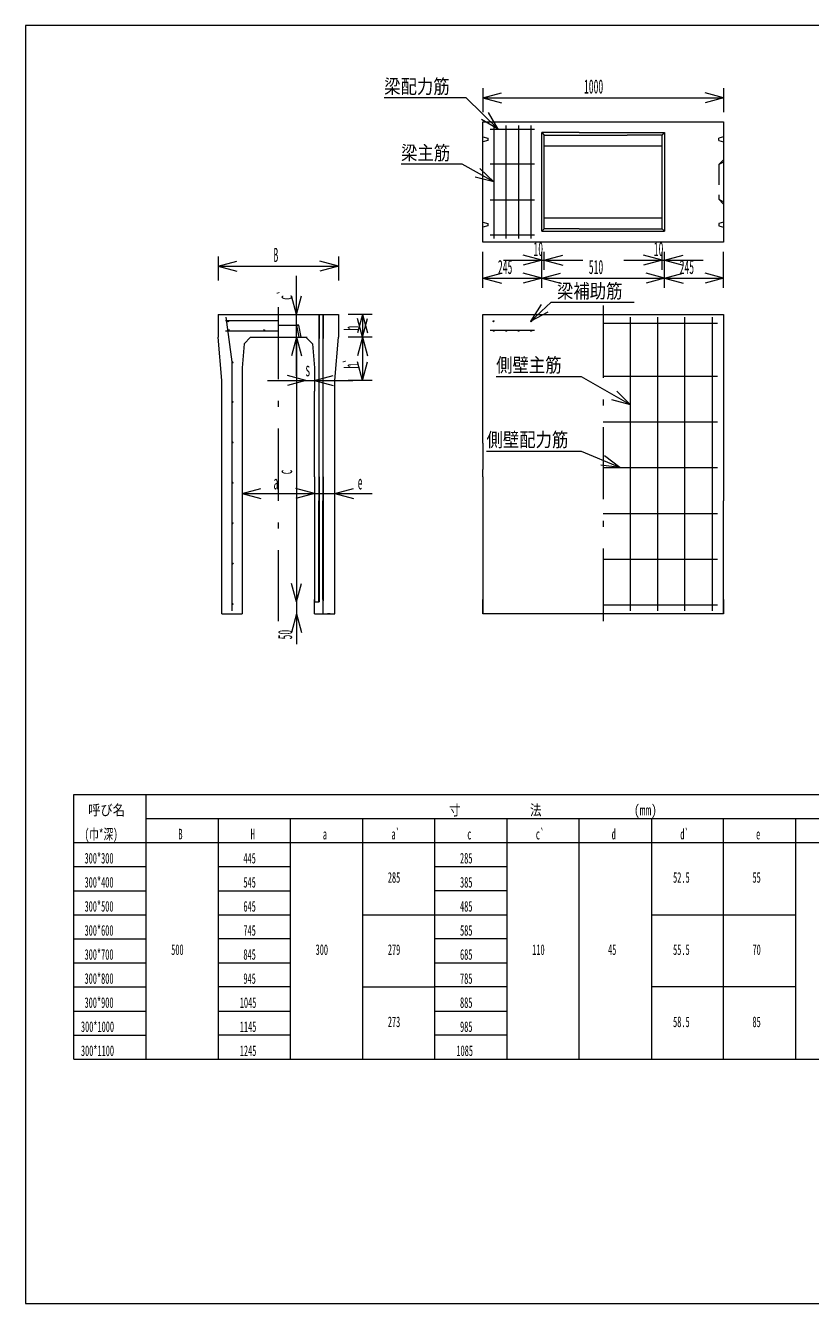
# Model space of a CAD drawing. Units: millimetres, scale not verified. Extents: x 255 to 7715, y 190 to 5500.
# Drawn here: x 255 to 3516, y 190 to 5500 of the extents above; entities that cross this region are included whole.
import ezdxf
from ezdxf.enums import TextEntityAlignment as Align

# ---------------------------------------------------------------- set-up
doc = ezdxf.new("R2010")
doc.units = ezdxf.units.MM
doc.header["$LTSCALE"] = 10
doc.linetypes.add('USER1', pattern=[50.5, 30, -9, 2.5, -9])
doc.linetypes.add('USER2', pattern=[12.6, 8.4, -4.2])
for name, color, linetype, lineweight in [('1', 7, 'Continuous', 18), ('10', 3, 'Continuous', 18), ('17', 7, 'Continuous', 18), ('18', 7, 'Continuous', 18), ('6', 7, 'Continuous', 18), ('7', 4, 'Continuous', 18)]:
    doc.layers.add(name, color=color, linetype=linetype, lineweight=lineweight)
doc.styles.add('ＭＳ ゴシック', font='')
doc.styles.get('ＭＳ ゴシック').set_extended_font_data('MS Gothic')

msp = doc.modelspace()

# ---------------------------------------------------------------- linework, layer by layer
at = {"layer": '1'}
for p, q in [((255, 5500), (255, 190)), ((7715, 5500), (255, 5500)), ((2155, 5240), (2155, 5140)), ((2155, 5200), (2232.27, 5220.71)), ((3155, 5200), (3077.73, 5220.71)), ((3155, 5240), (3155, 5140)), ((2155, 5200), (3155, 5200)), ((2155, 5200), (2232.27, 5179.29)), ((3155, 5200), (3077.73, 5179.29)), ((2155, 4600), (2155, 5100)), ((2155, 5100), (2300, 5100)), ((2300, 5100), (2555, 5100)), ((2555, 5100), (2755, 5100)), ((2755, 5100), (3010, 5100)), ((3010, 5100), (3155, 5100)), ((3155, 5100), (3155, 4600)), ((2400, 5055), (2410, 5045)), ((2555, 5055), (2400, 5055)), ((2400, 4645), (2400, 5055)), ((2410, 4655), (2410, 5045)), ((2410, 5045), (2555, 5045)), ((2555, 5055), (2755, 5055)), ((2555, 5045), (2755, 5045)), ((2755, 5055), (2910, 5055)), ((2900, 5045), (2755, 5045)), ((2900, 5045), (2910, 5055)), ((2900, 4655), (2900, 5045)), ((2910, 5055), (2910, 4645)), ((2155, 5037.5), (2175, 5032.5)), ((2175, 5022.5), (2155, 5017.5)), ((2175, 5032.5), (2175, 5022.5)), ((2410, 5000), (2555, 5000)), ((2555, 5000), (2755, 5000)), ((2755, 5000), (2900, 5000)), ((3155, 5037.5), (3135, 5032.5)), ((3135, 5022.5), (3135, 5032.5)), ((3135, 5022.5), (3155, 5017.5)), ((2155, 4682.5), (2175, 4677.5)), ((2175, 4677.5), (2175, 4667.5)), ((2555, 4700), (2410, 4700)), ((2755, 4700), (2555, 4700)), ((2900, 4700), (2755, 4700)), ((3155, 4682.5), (3135, 4677.5)), ((3135, 4677.5), (3135, 4667.5)), ((2175, 4667.5), (2155, 4662.5)), ((2410, 4655), (2400, 4645)), ((2400, 4645), (2555, 4645)), ((2555, 4655), (2410, 4655)), ((2555, 4655), (2755, 4655)), ((2555, 4645), (2755, 4645)), ((2755, 4655), (2900, 4655)), ((2755, 4645), (2910, 4645)), ((2910, 4645), (2900, 4655)), ((3135, 4667.5), (3155, 4662.5)), ((2300, 4600), (2155, 4600)), ((2555, 4600), (2300, 4600)), ((2755, 4600), (2555, 4600)), ((3010, 4600), (2755, 4600)), ((3155, 4600), (3010, 4600)), ((1055, 4540), (1055, 4440)), ((1055, 4500), (1132.27, 4520.71)), ((1555, 4500), (1477.73, 4520.71)), ((1555, 4540), (1555, 4440)), ((2155, 4410), (2155, 4560)), ((2240, 4525), (2570, 4525)), ((2400, 4525), (2322.73, 4545.71)), ((2400, 4525), (2322.73, 4504.29)), ((2400, 4410), (2400, 4560)), ((2400, 4410), (2400, 4560)), ((2400, 4485), (2400, 4560)), ((2410, 4485), (2410, 4560)), ((2410, 4525), (2487.27, 4545.71)), ((2410, 4525), (2487.27, 4504.29)), ((2740, 4525), (3070, 4525)), ((2900, 4525), (2822.73, 4545.71)), ((2900, 4525), (2822.73, 4504.29)), ((2900, 4485), (2900, 4560)), ((2910, 4410), (2910, 4560)), ((2910, 4410), (2910, 4560)), ((2910, 4485), (2910, 4560)), ((2910, 4525), (2987.27, 4545.71)), ((2910, 4525), (2987.27, 4504.29)), ((3155, 4410), (3155, 4560)), ((1055, 4500), (1555, 4500)), ((1055, 4500), (1132.27, 4479.29)), ((1555, 4500), (1477.73, 4479.29)), ((2155, 4450), (2232.27, 4470.71)), ((2400, 4450), (2322.73, 4470.71)), ((2400, 4450), (2477.27, 4470.71)), ((2910, 4450), (2832.73, 4470.71)), ((2910, 4450), (2987.27, 4470.71)), ((3155, 4450), (3077.73, 4470.71)), ((1380, 4045), (1380, 4460)), ((2155, 4450), (2400, 4450)), ((2155, 4450), (2232.27, 4429.29)), ((2400, 4450), (2322.73, 4429.29)), ((2400, 4450), (2910, 4450)), ((2400, 4450), (2477.27, 4429.29)), ((2910, 4450), (2832.73, 4429.29)), ((2910, 4450), (3155, 4450)), ((2910, 4450), (2987.27, 4429.29)), ((3155, 4450), (3077.73, 4429.29)), ((1380, 4300), (1359.29, 4377.27)), ((1380, 4300), (1400.71, 4377.27)), ((2355.5, 4273), (2438.68, 4350)), ((2355.5, 4273), (2398.14, 4340.69)), ((2355.5, 4273), (2426.27, 4310.3)), ((2438.68, 4350), (2782.8, 4350)), ((1055, 4300), (1555, 4300)), ((1055, 4300), (1055, 4205)), ((1305, 4273), (1085, 4273)), ((1305, 4255), (1380, 4255)), ((1380, 4253), (1305, 4253)), ((1390, 4255), (1380, 4255)), ((1380, 4253), (1390, 4255)), ((1380, 4253), (1390, 4205)), ((1400, 4205), (1390, 4255)), ((1473, 4300), (1473, 4200)), ((1475, 4300), (1475, 4200)), ((1490, 4300), (1490, 4200)), ((1492, 4300), (1492, 4200)), ((1555, 4300), (1555, 4205)), ((1695, 4300), (1595, 4300)), ((1655, 4300), (1634.29, 4222.73)), ((1655, 4205), (1634.29, 4282.27)), ((1655, 4300), (1655, 4205)), ((1655, 4300), (1675.71, 4222.73)), ((1655, 4205), (1675.71, 4282.27)), ((2155, 3765), (2155, 4300)), ((2155, 4300), (2555, 4300)), ((2555, 4300), (2755, 4300)), ((2755, 4300), (3155, 4300)), ((3155, 4300), (3155, 3765)), ((1070, 4025), (1055, 4205)), ((1190, 4205), (1163, 4178)), ((1190, 4205), (1425, 4205)), ((1380, 4205), (1359.29, 4127.73)), ((1380, 4205), (1359.29, 4127.73)), ((1380, 4205), (1380, 3105)), ((1380, 4205), (1400.71, 4127.73)), ((1380, 4205), (1400.71, 4127.73)), ((1420, 4205), (1447, 4178)), ((1473, 4200), (1473, 3625)), ((1475, 3625), (1475, 4200)), ((1490, 4200), (1490, 3625)), ((1492, 3625), (1492, 4200)), ((1540, 4025), (1555, 4205)), ((1695, 4205), (1595, 4205)), ((1695, 4205), (1595, 4205)), ((1655, 4205), (1634.29, 4127.73)), ((1655, 4205), (1655, 4025)), ((1655, 4205), (1675.71, 4127.73)), ((1163, 4178), (1155, 4078)), ((1447, 4178), (1455, 4078)), ((1655, 4025), (1634.29, 4102.27)), ((1655, 4025), (1675.71, 4102.27)), ((1155, 4078), (1155, 3981)), ((1420, 4025), (1342.73, 4045.71)), ((1455, 4078), (1455, 3981)), ((1455, 4025), (1532.27, 4045.71)), ((1070, 3055), (1070, 4025)), ((1260, 4025), (1615, 4025)), ((1420, 4025), (1342.73, 4004.29)), ((1455, 4025), (1532.27, 4004.29)), ((1540, 3055), (1540, 4025)), ((1695, 4025), (1595, 4025)), ((1155, 3981), (1155, 3625)), ((1455, 3625), (1455, 3981)), ((2155, 3765), (2155, 3655)), ((3155, 3765), (3155, 3655)), ((1155, 3625), (1155, 3525)), ((1455, 3625), (1455, 3525)), ((1473, 3625), (1473, 3525)), ((1475, 3625), (1475, 3525)), ((1490, 3625), (1490, 3525)), ((1492, 3625), (1492, 3525)), ((2155, 3625), (2155, 3655)), ((2155, 3625), (2155, 3525)), ((3155, 3655), (3155, 3625)), ((3155, 3625), (3155, 3525)), ((1155, 3555), (1232.27, 3575.71)), ((1455, 3555), (1377.73, 3575.71)), ((1455, 3555), (1377.73, 3575.71)), ((1540, 3555), (1617.27, 3575.71)), ((1155, 3555), (1455, 3555)), ((1155, 3555), (1232.27, 3534.29)), ((1155, 3525), (1155, 3055)), ((1295, 3555), (1695, 3555)), ((1455, 3555), (1377.73, 3534.29)), ((1455, 3555), (1377.73, 3534.29)), ((1455, 3525), (1455, 3111.3)), ((1473, 3105), (1473, 3525)), ((1475, 3525), (1475, 3105)), ((1490, 3115), (1490, 3525)), ((1492, 3525), (1492, 3109.56)), ((1540, 3555), (1617.27, 3534.29)), ((2155, 3525), (2155, 3055)), ((3155, 3055), (3155, 3525)), ((1380, 3265), (1380, 2929.21)), ((1380, 3105), (1359.29, 3182.27)), ((1380, 3105), (1359.29, 3182.27)), ((1380, 3105), (1400.71, 3182.27)), ((1380, 3105), (1400.71, 3182.27)), ((1155, 3115), (1155, 3055)), ((1155, 3115), (1155, 3055)), ((1455, 3055), (1455, 3115)), ((1455, 3115), (1455, 3105)), ((1455, 3105), (1475, 3105)), ((1473, 3115), (1473, 3105)), ((1475, 3105), (1475, 3115)), ((1475, 3115), (1475, 3105)), ((1490, 3115), (1490, 3055)), ((1490, 3115), (1490, 3104.34)), ((1492, 3055), (1492, 3115)), ((1492, 3115), (1492, 3109.56)), ((2155, 3055), (2155, 3115)), ((2155, 3115), (2155, 3055)), ((3155, 3115), (3155, 3055)), ((3155, 3115), (3155, 3055)), ((1070, 3055), (1155, 3055)), ((1090, 3055), (1100, 3055)), ((1100, 3055), (1155, 3055)), ((1380, 3055), (1359.29, 2977.73)), ((1380, 3055), (1400.71, 2977.73)), ((1455, 3055), (1510, 3055)), ((1455, 3055), (1540, 3055)), ((1520, 3055), (1510, 3055)), ((2555, 3055), (2155, 3055)), ((2755, 3055), (2555, 3055)), ((3155, 3055), (2755, 3055)), ((455, 2305), (5855, 2305)), ((455, 2305), (5855, 2305)), ((455, 1205), (455, 2305)), ((455, 1205), (455, 2305)), ((755, 2305), (755, 1205)), ((755, 2305), (755, 1205)), ((755, 2205), (4355, 2205)), ((1055, 2205), (1055, 1205)), ((1355, 1205), (1355, 2205)), ((1655, 2205), (1655, 1205)), ((1955, 1205), (1955, 2205)), ((2255, 2205), (2255, 1205)), ((2555, 1205), (2555, 2205)), ((2855, 2205), (2855, 1205)), ((3155, 1205), (3155, 2205)), ((3455, 1205), (3455, 2205)), ((455, 2105), (5855, 2105)), ((455, 2105), (5855, 2105)), ((455, 2005), (755, 2005)), ((1055, 2005), (1355, 2005)), ((1955, 2005), (2255, 2005)), ((455, 1905), (755, 1905)), ((1055, 1905), (1355, 1905)), ((2255, 1905), (1955, 1905)), ((455, 1805), (755, 1805)), ((1055, 1805), (1355, 1805)), ((1655, 1805), (1955, 1805)), ((1955, 1805), (2255, 1805)), ((2855, 1805), (3455, 1805)), ((455, 1705), (755, 1705)), ((1355, 1705), (1055, 1705)), ((2255, 1705), (1955, 1705)), ((455, 1605), (755, 1605)), ((1055, 1605), (1355, 1605)), ((1955, 1605), (2255, 1605)), ((455, 1505), (755, 1505)), ((1355, 1505), (1055, 1505)), ((1655, 1505), (1955, 1505)), ((2255, 1505), (1955, 1505)), ((3455, 1505), (2855, 1505)), ((455, 1405), (755, 1405)), ((1055, 1405), (1355, 1405)), ((1955, 1405), (2255, 1405)), ((455, 1305), (755, 1305)), ((1355, 1305), (1055, 1305)), ((2255, 1305), (1955, 1305)), ((455, 1205), (5855, 1205)), ((255, 190), (7715, 190))]:
    msp.add_line(p, q, dxfattribs=at)
at = {"layer": '1', "linetype": 'USER2'}
for p, q in [((3155, 4942), (3135, 4922)), ((3155, 4932), (3135, 4922)), ((3135, 4922), (3135, 4778)), ((3135, 4778), (3155, 4768)), ((3135, 4778), (3155, 4758))]:
    msp.add_line(p, q, dxfattribs=at)
at = {"layer": '1', "linetype": 'USER1'}
for p, q in [((1305, 4330), (1305, 3091.69)), ((2655, 4336.6), (2655, 3525)), ((2655, 4336.6), (2655, 3025)), ((1305, 3115), (1305, 3025)), ((2655, 3115), (2655, 3025))]:
    msp.add_line(p, q, dxfattribs=at)
at = {"layer": '1'}
for centre in [(2199.5, 4271), (2355.5, 4271)]:
    msp.add_circle(centre, 2, dxfattribs=at)
at = {"layer": '10'}
for p, q in [((2200, 5085), (2200, 4615)), ((2252, 4615), (2252, 5085)), ((2303, 5085), (2303, 4615)), ((2355, 4615), (2355, 5085)), ((2069.3, 4924), (1815, 4924)), ((2200, 4850), (2069.3, 4924)), ((2200, 4850), (2142.96, 4906.09)), ((2200, 4850), (2122.55, 4870.05)), ((1085, 4232), (1305, 4232))]:
    msp.add_line(p, q, dxfattribs=at)
for centre in [(2200, 4232), (2252, 4232), (2303, 4232), (2355, 4232)]:
    msp.add_circle(centre, 2, dxfattribs=at)
at = {"layer": '17'}
for p, q in [((2655, 4263), (3130, 4263)), ((2655, 4043), (3130, 4043)), ((2655, 3853), (3130, 3853)), ((2565, 3730), (2170, 3730)), ((2723.7, 3663), (2565, 3730)), ((2723.7, 3663), (2644.46, 3673.98)), ((2723.7, 3663), (2660.56, 3712.13)), ((2655, 3663), (3130, 3663)), ((2655, 3473), (3130, 3473)), ((2655, 3283), (3130, 3283)), ((2655, 3093), (3130, 3093))]:
    msp.add_line(p, q, dxfattribs=at)
for centre in [(1115, 4100), (1115, 3936), (1115, 3768), (1115, 3600), (1115, 3432), (1115, 3264), (1115, 3096)]:
    msp.add_circle(centre, 2, dxfattribs=at)
at = {"layer": '18'}
for p, q in [((1113, 4102), (1088.4, 4288)), ((2768, 3068), (2768, 4288)), ((2881, 4288), (2881, 3068)), ((2994, 3068), (2994, 4288)), ((3107, 4288), (3107, 3068)), ((1113, 3068), (1113, 4102)), ((2565, 4040), (2210, 4040)), ((2768, 3923.75), (2565, 4040)), ((2768, 3923.75), (2690.65, 3944.18)), ((2768, 3923.75), (2711.23, 3980.12))]:
    msp.add_line(p, q, dxfattribs=at)
at = {"layer": '6'}
for p, q in [((2085, 5200), (1745, 5200)), ((2218.65, 5070), (2085, 5200)), ((2218.65, 5070), (2148.82, 5109.04)), ((2218.65, 5070), (2177.69, 5138.72)), ((2185, 5070), (2370, 5070)), ((2370, 4924), (2185, 4924)), ((2185, 4776), (2370, 4776)), ((2185, 4630), (2370, 4630)), ((2185, 4234), (2370, 4234))]:
    msp.add_line(p, q, dxfattribs=at)
for centre in [(1100, 4234), (1246, 4234)]:
    msp.add_circle(centre, 2, dxfattribs=at)
at = {"layer": '7'}
msp.add_circle((1097.28, 4271), 2, dxfattribs=at)

# ---------------------------------------------------------------- texts
at = {"layer": '1', "style": 'ＭＳ ゴシック'}
for s, height, width, p in [('1000', 58.65, 0.5, (2575, 5200)), ('B', 58.65, 0.5, (1285, 4500)), ('10', 58.65, 0.5, (2365, 4525)), ('10', 58.65, 0.5, (2865, 4525)), ('245', 58.65, 0.5, (2217.5, 4450)), ('510', 58.65, 0.5, (2595, 4450)), ('245', 58.65, 0.5, (2972.5, 4450)), ('梁補助筋', 58.65, 0.85, (2462.8, 4350)), ('s', 58.65, 0.5, (1417.5, 4025)), ('a', 58.65, 0.5, (1285, 3555)), ('e', 58.65, 0.5, (1635, 3555)), ('呼び名', 43.99, 0.85, (515, 2205)), ('寸\u3000\u3000    \u3000\u3000法\u3000        \u3000\u3000\u3000(mm)', 43.99, 0.8, (2015, 2205)), ('(巾*深)', 43.99, 0.65, (500, 2105)), ('B', 43.99, 0.5, (890, 2105)), ('H', 43.99, 0.5, (1190, 2105)), ('a', 43.99, 0.5, (1490, 2105)), ('a`', 43.99, 0.5, (1775, 2105)), ('c', 43.99, 0.5, (2090, 2105)), ('c`', 43.99, 0.5, (2375, 2105)), ('d', 43.99, 0.5, (2690, 2105)), ('d`', 43.99, 0.5, (2975, 2105)), ('e', 43.99, 0.5, (3290, 2105)), ('300*300', 43.99, 0.5, (500, 2005)), ('445', 43.99, 0.5, (1160, 2005)), ('285', 43.99, 0.5, (2060, 2005)), ('300*400', 43.99, 0.5, (500, 1905)), ('285', 43.99, 0.5, (1760, 1925)), ('52.5', 43.99, 0.55, (2945, 1925)), ('55', 43.99, 0.5, (3275, 1925)), ('545', 43.99, 0.5, (1160, 1905)), ('385', 43.99, 0.5, (2060, 1905)), ('300*500', 43.99, 0.5, (500, 1805)), ('645', 43.99, 0.5, (1160, 1805)), ('485', 43.99, 0.5, (2060, 1805)), ('300*600', 43.99, 0.5, (500, 1705)), ('745', 43.99, 0.5, (1160, 1705)), ('585', 43.99, 0.5, (2060, 1705)), ('300*700', 43.99, 0.5, (500, 1605)), ('500', 43.99, 0.5, (860, 1625)), ('845', 43.99, 0.5, (1160, 1605)), ('300', 43.99, 0.5, (1460, 1625)), ('279', 43.99, 0.5, (1760, 1625)), ('685', 43.99, 0.5, (2060, 1605)), ('110', 43.99, 0.5, (2360, 1625)), ('45', 43.99, 0.5, (2675, 1625)), ('55.5', 43.99, 0.55, (2945, 1625)), ('70', 43.99, 0.5, (3275, 1625)), ('300*800', 43.99, 0.5, (500, 1505)), ('945', 43.99, 0.5, (1160, 1505)), ('785', 43.99, 0.5, (2060, 1505)), ('300*900', 43.99, 0.5, (500, 1405)), ('1045', 43.99, 0.5, (1145, 1405)), ('885', 43.99, 0.5, (2060, 1405)), ('273', 43.99, 0.5, (1760, 1325)), ('58.5', 43.99, 0.55, (2945, 1325)), ('85', 43.99, 0.5, (3275, 1325)), ('300*1000', 43.99, 0.5, (485, 1305)), ('1145', 43.99, 0.5, (1145, 1305)), ('985', 43.99, 0.5, (2060, 1305)), ('300*1100', 43.99, 0.5, (485, 1205)), ('1245', 43.99, 0.5, (1145, 1205)), ('1085', 43.99, 0.5, (2045, 1205))]:
    msp.add_text(s, height=height, dxfattribs=dict(at, width=width)).set_placement(p, align=Align.BOTTOM_LEFT)
at = {"layer": '1', "style": 'ＭＳ ゴシック', "width": 0.5}
for s, p in [('c`', (1380, 4360)), ('h', (1655, 4232.5)), ('h`', (1655, 4075)), ('c', (1380, 3635)), ('50', (1380, 2949.21))]:
    msp.add_text(s, height=58.65, rotation=90, dxfattribs=at).set_placement(p, align=Align.BOTTOM_LEFT)
at = {"layer": '10', "color": 7, "style": 'ＭＳ ゴシック', "width": 0.85}
msp.add_text('梁主筋', height=58.65, dxfattribs=at).set_placement((1815, 4924), align=Align.BOTTOM_LEFT)
at = {"layer": '17', "style": 'ＭＳ ゴシック', "width": 0.85}
msp.add_text('側壁配力筋', height=58.65, dxfattribs=at).set_placement((2170, 3732.22), align=Align.BOTTOM_LEFT)
at = {"layer": '18', "style": 'ＭＳ ゴシック', "width": 0.85}
msp.add_text('側壁主筋', height=58.65, dxfattribs=at).set_placement((2210, 4042.31), align=Align.BOTTOM_LEFT)
at = {"layer": '6', "style": 'ＭＳ ゴシック', "width": 0.85}
msp.add_text('梁配力筋', height=58.65, dxfattribs=at).set_placement((1745, 5200), align=Align.BOTTOM_LEFT)

doc.saveas('drawing.dxf')
